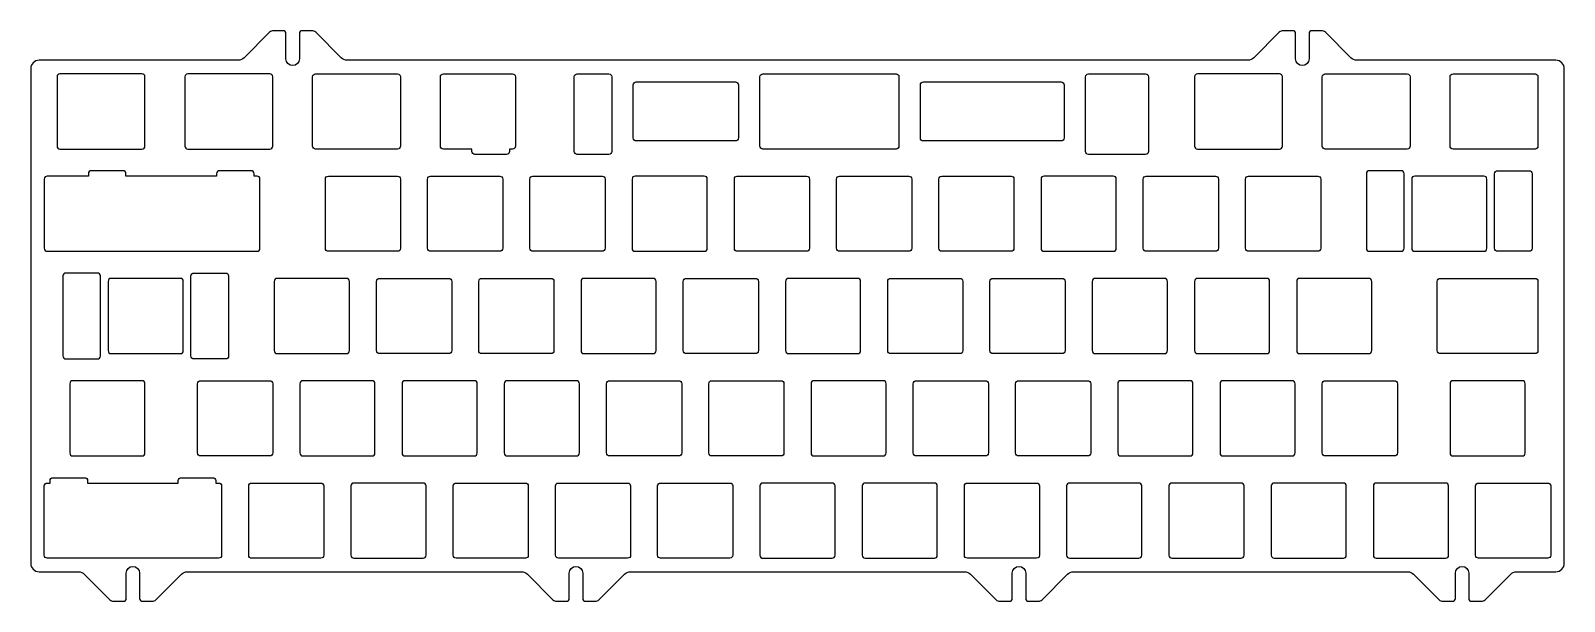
# Model space of a CAD drawing. Header units: millimetres. Extents: x -286 to 0, y -6 to 101.
import ezdxf

# ---------------------------------------------------------------- set-up
doc = ezdxf.new("R2010")
doc.units = ezdxf.units.MM
doc.layers.get('0').update_dxf_attribs({"linetype": 'CONTINUOUS'})

msp = doc.modelspace()

# ---------------------------------------------------------------- linework, layer by layer
for points in [[(-285.75, 1.6, 0.414214), (-284.15, 0), (-276.82, 0, -0.198912), (-275.76, -0.44), (-270.99, -5.21, 0.198912), (-270.29, -5.5), (-268.45, -5.5, 0.414214), (-267.95, -5), (-267.95, -0.25, -1), (-265.45, -0.25), (-265.45, -5, 0.414214), (-264.95, -5.5), (-263.11, -5.5, 0.198912), (-262.41, -5.21), (-257.64, -0.44, -0.198912), (-256.58, 0), (-194.27, 0, -0.198912), (-193.21, -0.44), (-188.44, -5.21, 0.198912), (-187.74, -5.5), (-185.9, -5.5, 0.414214), (-185.4, -5), (-185.4, -0.25, -1), (-182.9, -0.25), (-182.9, -5, 0.414214), (-182.4, -5.5), (-180.56, -5.5, 0.198912), (-179.86, -5.21), (-175.09, -0.44, -0.198912), (-174.03, 0), (-111.72, 0, -0.198912), (-110.66, -0.44), (-105.89, -5.21, 0.198912), (-105.19, -5.5), (-103.35, -5.5, 0.414214), (-102.85, -5), (-102.85, -0.25, -1), (-100.35, -0.25), (-100.35, -5, 0.414214), (-99.85, -5.5), (-98.01, -5.5, 0.198912), (-97.31, -5.21), (-92.54, -0.44, -0.198912), (-91.48, 0), (-29.17, 0, -0.198912), (-28.11, -0.44), (-23.34, -5.21, 0.198912), (-22.64, -5.5), (-20.8, -5.5, 0.414214), (-20.3, -5), (-20.3, -0.25, -1), (-17.8, -0.25), (-17.8, -5, 0.414214), (-17.3, -5.5), (-15.46, -5.5, 0.198912), (-14.76, -5.21), (-9.99, -0.44, -0.198912), (-8.93, 0), (-1.6, 0, 0.414214), (0, 1.6), (0, 93.65, 0.414214), (-1.6, 95.25), (-38.69, 95.25, -0.198912), (-39.75, 95.69), (-44.52, 100.46, 0.198912), (-45.23, 100.75), (-47.07, 100.75, 0.414214), (-47.57, 100.25), (-47.57, 95.5, -1), (-50.07, 95.5), (-50.07, 100.25, 0.414214), (-50.57, 100.75), (-52.4, 100.75, 0.198912), (-53.11, 100.46), (-57.88, 95.69, -0.198912), (-58.94, 95.25), (-226.81, 95.25, -0.198912), (-227.87, 95.69), (-232.64, 100.46, 0.198912), (-233.35, 100.75), (-235.18, 100.75, 0.414214), (-235.68, 100.25), (-235.68, 95.5, -1), (-238.18, 95.5), (-238.18, 100.25, 0.414214), (-238.68, 100.75), (-240.52, 100.75, 0.198912), (-241.23, 100.46), (-246, 95.69, -0.198912), (-247.06, 95.25), (-284.15, 95.25, 0.414214), (-285.75, 93.65)], [(-264.46, 92.17, 0.414214), (-265.01, 92.72), (-280.29, 92.72, 0.414214), (-280.84, 92.17), (-280.84, 79.27, 0.414214), (-280.29, 78.72), (-265.01, 78.72, 0.414214), (-264.46, 79.27)], [(-257.03, 79.27, 0.414214), (-256.48, 78.72), (-241.2, 78.72, 0.414214), (-240.65, 79.27), (-240.65, 92.17, 0.414214), (-241.2, 92.72), (-256.48, 92.72, 0.414214), (-257.03, 92.17)], [(-233.22, 79.27), (-233.22, 92.17, -0.414214), (-232.67, 92.72), (-217.39, 92.72, -0.414214), (-216.84, 92.17), (-216.84, 79.27, -0.414214), (-217.39, 78.72), (-232.67, 78.72, -0.414214)], [(-203.53, 78.72), (-208.86, 78.72, -0.414214), (-209.41, 79.27), (-209.41, 92.17, -0.414214), (-208.86, 92.72), (-195.96, 92.72, -0.414214), (-195.41, 92.17), (-195.41, 79.27, -0.414214), (-195.96, 78.72), (-196.53, 78.72), (-196.53, 78.27, -0.414214), (-197.07, 77.72), (-202.97, 77.72, -0.414214), (-203.53, 78.27)], [(-177.47, 92.17), (-177.47, 78.27, -0.414214), (-178.02, 77.72), (-183.92, 77.72, -0.414214), (-184.47, 78.27), (-184.47, 92.17, -0.414214), (-183.92, 92.72), (-178.02, 92.72, -0.414214)], [(-123.97, 92.17), (-123.97, 79.27, -0.414214), (-124.52, 78.72), (-149.32, 78.72, -0.414214), (-149.88, 79.27), (-149.88, 92.17, -0.414214), (-149.32, 92.72), (-124.52, 92.72, -0.414214)], [(-89.22, 78.27), (-89.22, 92.17, -0.414214), (-88.67, 92.72), (-78.02, 92.72, -0.414214), (-77.47, 92.17), (-77.47, 78.27, -0.414214), (-78.02, 77.72), (-88.67, 77.72, -0.414214)], [(-68.91, 79.27, 0.414214), (-68.36, 78.72), (-53.08, 78.72, 0.414214), (-52.53, 79.27), (-52.53, 92.17, 0.414214), (-53.08, 92.72), (-68.36, 92.72, 0.414214), (-68.91, 92.17)], [(-28.72, 92.17), (-28.72, 79.27, -0.414214), (-29.27, 78.72), (-44.55, 78.72, -0.414214), (-45.1, 79.27), (-45.1, 92.17, -0.414214), (-44.55, 92.72), (-29.27, 92.72, -0.414214)], [(-5.46, 78.72), (-20.74, 78.72, -0.414214), (-21.29, 79.27), (-21.29, 92.17, -0.414214), (-20.74, 92.72), (-5.46, 92.72, -0.414214), (-4.91, 92.17), (-4.91, 79.27, -0.414214)], [(-173.47, 80.77), (-173.47, 90.67, -0.414214), (-172.92, 91.22), (-154.43, 91.22, -0.414214), (-153.88, 90.67), (-153.88, 80.77, -0.414214), (-154.43, 80.22), (-172.92, 80.22, -0.414214)], [(-93.22, 89.73), (-93.22, 82.68, 0.002605), (-93.22, 82.68), (-93.22, 80.77, -0.414214), (-93.77, 80.22), (-119.42, 80.22, -0.414214), (-119.97, 80.77), (-119.97, 90.67, -0.414214), (-119.42, 91.22), (-93.77, 91.22, -0.414214), (-93.22, 90.67)], [(-274.44, 74.67, 0.414214), (-274.99, 74.12), (-274.99, 73.67), (-282.68, 73.67, 0.414214), (-283.23, 73.12), (-283.23, 60.23, 0.414214), (-282.68, 59.67), (-243.58, 59.67, 0.414214), (-243.03, 60.23), (-243.03, 73.12, 0.414214), (-243.58, 73.67), (-244.12, 73.67), (-244.12, 74.12, 0.414214), (-244.67, 74.67), (-250.57, 74.67, 0.414214), (-251.12, 74.12), (-251.12, 73.67), (-267.99, 73.67), (-267.99, 74.12, 0.414214), (-268.54, 74.67)], [(-29.87, 74.12, 0.414214), (-30.42, 74.67), (-36.32, 74.67, 0.414214), (-36.87, 74.12), (-36.87, 60.23, 0.414214), (-36.32, 59.67), (-30.42, 59.67, 0.414214), (-29.87, 60.23)], [(-12.99, 60.23), (-12.99, 74.12, -0.414214), (-12.44, 74.67), (-6.54, 74.67, -0.414214), (-5.99, 74.12), (-5.99, 60.23, -0.414214), (-6.54, 59.67), (-12.44, 59.67, -0.414214)], [(-217.39, 59.67), (-230.29, 59.67, -0.414214), (-230.84, 60.23), (-230.84, 73.12, -0.414214), (-230.29, 73.67), (-217.39, 73.67, -0.414214), (-216.84, 73.12), (-216.84, 60.23, -0.414214)], [(-197.79, 73.12), (-197.79, 60.23, -0.414214), (-198.34, 59.67), (-211.24, 59.67, -0.414214), (-211.79, 60.23), (-211.79, 73.12, -0.414214), (-211.24, 73.67), (-198.34, 73.67, -0.414214)], [(-178.74, 73.12), (-178.74, 60.23, -0.414214), (-179.29, 59.67), (-192.19, 59.67, -0.414214), (-192.74, 60.23), (-192.74, 73.12, -0.414214), (-192.19, 73.67), (-179.29, 73.67, -0.414214)], [(-173.14, 73.67, 0.414214), (-173.69, 73.12), (-173.69, 60.23, 0.414214), (-173.14, 59.67), (-160.24, 59.67, 0.414214), (-159.69, 60.23), (-159.69, 73.12, 0.414214), (-160.24, 73.67)], [(-140.64, 73.12), (-140.64, 60.23, -0.414214), (-141.19, 59.67), (-154.09, 59.67, -0.414214), (-154.64, 60.23), (-154.64, 73.12, -0.414214), (-154.09, 73.67), (-141.19, 73.67, -0.414214)], [(-135.04, 73.67), (-122.14, 73.67, -0.414214), (-121.59, 73.12), (-121.59, 60.23, -0.414214), (-122.14, 59.67), (-135.04, 59.67, -0.414214), (-135.59, 60.23), (-135.59, 73.12, -0.414214)], [(-102.54, 73.12), (-102.54, 60.23, -0.414214), (-103.09, 59.67), (-115.99, 59.67, -0.414214), (-116.54, 60.23), (-116.54, 73.12, -0.414214), (-115.99, 73.67), (-103.09, 73.67, -0.414214)], [(-83.49, 73.12, 0.414214), (-84.04, 73.67), (-96.94, 73.67, 0.414214), (-97.49, 73.12), (-97.49, 60.23, 0.414214), (-96.94, 59.67), (-84.04, 59.67, 0.414214), (-83.49, 60.23)], [(-77.89, 73.67), (-64.99, 73.67, -0.414214), (-64.44, 73.12), (-64.44, 60.23, -0.414214), (-64.99, 59.67), (-77.89, 59.67, -0.414214), (-78.44, 60.23), (-78.44, 73.12, -0.414214)], [(-59.39, 60.23), (-59.39, 73.12, -0.414214), (-58.84, 73.67), (-45.94, 73.67, -0.414214), (-45.39, 73.12), (-45.39, 60.23, -0.414214), (-45.94, 59.67), (-58.84, 59.67, -0.414214)], [(-14.43, 73.12, 0.414214), (-14.98, 73.67), (-27.88, 73.67, 0.414214), (-28.43, 73.12), (-28.43, 60.23, 0.414214), (-27.88, 59.67), (-14.98, 59.67, 0.414214), (-14.43, 60.23)], [(-272.76, 55.08, 0.414214), (-273.31, 55.62), (-279.21, 55.62, 0.414214), (-279.76, 55.08), (-279.76, 40.18, 0.414214), (-279.21, 39.63), (-273.31, 39.63, 0.414214), (-272.76, 40.18)], [(-257.32, 54.08, 0.414214), (-257.87, 54.62), (-270.77, 54.62, 0.414214), (-271.32, 54.08), (-271.32, 41.17, 0.414214), (-270.77, 40.62), (-257.87, 40.62, 0.414214), (-257.32, 41.17)], [(-255.88, 40.18), (-255.88, 55.08, -0.414214), (-255.33, 55.62), (-249.43, 55.62, -0.414214), (-248.88, 55.08), (-248.88, 40.18, -0.414214), (-249.43, 39.63), (-255.33, 39.63, -0.414214)], [(-226.91, 40.62, 0.414214), (-226.36, 41.17), (-226.36, 54.08, 0.414214), (-226.91, 54.62), (-239.81, 54.62, 0.414214), (-240.36, 54.08), (-240.36, 41.17, 0.414214), (-239.81, 40.62)], [(-207.31, 54.08), (-207.31, 41.17, -0.414214), (-207.86, 40.62), (-220.76, 40.62, -0.414214), (-221.31, 41.17), (-221.31, 54.08, -0.414214), (-220.76, 54.62), (-207.86, 54.62, -0.414214)], [(-188.26, 54.08), (-188.26, 41.17, -0.414214), (-188.81, 40.62), (-201.71, 40.62, -0.414214), (-202.26, 41.17), (-202.26, 54.08, -0.414214), (-201.71, 54.62), (-188.81, 54.62, -0.414214)], [(-169.21, 54.08, 0.414214), (-169.76, 54.62), (-182.66, 54.62, 0.414214), (-183.21, 54.08), (-183.21, 41.17, 0.414214), (-182.66, 40.62), (-169.76, 40.62, 0.414214), (-169.21, 41.17)], [(-150.71, 40.62), (-163.61, 40.62, -0.414214), (-164.16, 41.17), (-164.16, 54.08, -0.414214), (-163.61, 54.62), (-150.71, 54.62, -0.414214), (-150.16, 54.08), (-150.16, 41.17, -0.414214)], [(-131.66, 40.62, 0.414214), (-131.11, 41.17), (-131.11, 54.08, 0.414214), (-131.66, 54.62), (-144.56, 54.62, 0.414214), (-145.11, 54.08), (-145.11, 41.17, 0.414214), (-144.56, 40.62)], [(-126.06, 41.17), (-126.06, 54.08, -0.414214), (-125.51, 54.62), (-112.61, 54.62, -0.414214), (-112.06, 54.08), (-112.06, 41.17, -0.414214), (-112.61, 40.62), (-125.51, 40.62, -0.414214)], [(-93.01, 54.08), (-93.01, 41.17, -0.414214), (-93.56, 40.62), (-106.46, 40.62, -0.414214), (-107.01, 41.17), (-107.01, 54.08, -0.414214), (-106.46, 54.62), (-93.56, 54.62, -0.414214)], [(-74.51, 40.62, 0.414214), (-73.96, 41.17), (-73.96, 54.08, 0.414214), (-74.51, 54.62), (-87.41, 54.62, 0.414214), (-87.96, 54.08), (-87.96, 41.17, 0.414214), (-87.41, 40.62)], [(-55.46, 40.62, 0.414214), (-54.91, 41.17), (-54.91, 54.08, 0.414214), (-55.46, 54.62), (-68.36, 54.62, 0.414214), (-68.91, 54.08), (-68.91, 41.17, 0.414214), (-68.36, 40.62)], [(-35.86, 54.08, 0.414214), (-36.41, 54.62), (-49.31, 54.62, 0.414214), (-49.86, 54.08), (-49.86, 41.17, 0.414214), (-49.31, 40.62), (-36.41, 40.62, 0.414214), (-35.86, 41.17)], [(-4.91, 54.08), (-4.91, 41.17, -0.414214), (-5.46, 40.62), (-23.12, 40.62, -0.414214), (-23.67, 41.17), (-23.67, 54.08, -0.414214), (-23.12, 54.62), (-5.46, 54.62, -0.414214)], [(-265.01, 21.57, 0.414214), (-264.46, 22.12), (-264.46, 35.02, 0.414214), (-265.01, 35.58), (-277.91, 35.58, 0.414214), (-278.46, 35.02), (-278.46, 22.12, 0.414214), (-277.91, 21.57)], [(-240.65, 35.02), (-240.65, 22.12, -0.414214), (-241.2, 21.57), (-254.1, 21.57, -0.414214), (-254.65, 22.12), (-254.65, 35.02, -0.414214), (-254.1, 35.58), (-241.2, 35.58, -0.414214)], [(-222.15, 21.57, 0.414214), (-221.6, 22.12), (-221.6, 35.02, 0.414214), (-222.15, 35.58), (-235.05, 35.58, 0.414214), (-235.6, 35.02), (-235.6, 22.12, 0.414214), (-235.05, 21.57)], [(-202.55, 35.02, 0.414214), (-203.1, 35.58), (-216, 35.58, 0.414214), (-216.55, 35.02), (-216.55, 22.12, 0.414214), (-216, 21.57), (-203.1, 21.57, 0.414214), (-202.55, 22.12)], [(-183.5, 35.02, 0.414214), (-184.05, 35.58), (-196.95, 35.58, 0.414214), (-197.5, 35.02), (-197.5, 22.12, 0.414214), (-196.95, 21.57), (-184.05, 21.57, 0.414214), (-183.5, 22.12)], [(-164.45, 35.02), (-164.45, 22.12, -0.414214), (-165, 21.57), (-177.9, 21.57, -0.414214), (-178.45, 22.12), (-178.45, 35.02, -0.414214), (-177.9, 35.58), (-165, 35.58, -0.414214)], [(-145.95, 21.57), (-158.85, 21.57, -0.414214), (-159.4, 22.12), (-159.4, 35.02, -0.414214), (-158.85, 35.58), (-145.95, 35.58, -0.414214), (-145.4, 35.02), (-145.4, 22.12, -0.414214)], [(-126.35, 35.02, 0.414214), (-126.9, 35.58), (-139.8, 35.58, 0.414214), (-140.35, 35.02), (-140.35, 22.12, 0.414214), (-139.8, 21.57), (-126.9, 21.57, 0.414214), (-126.35, 22.12)], [(-107.85, 21.57), (-120.75, 21.57, -0.414214), (-121.3, 22.12), (-121.3, 35.02, -0.414214), (-120.75, 35.58), (-107.85, 35.58, -0.414214), (-107.3, 35.02), (-107.3, 22.12, -0.414214)], [(-88.25, 35.02), (-88.25, 22.12, -0.414214), (-88.8, 21.57), (-101.7, 21.57, -0.414214), (-102.25, 22.12), (-102.25, 35.02, -0.414214), (-101.7, 35.58), (-88.8, 35.58, -0.414214)], [(-83.2, 22.12, 0.414214), (-82.65, 21.57), (-69.75, 21.57, 0.414214), (-69.2, 22.12), (-69.2, 35.02, 0.414214), (-69.75, 35.58), (-82.65, 35.58, 0.414214), (-83.2, 35.02)], [(-50.15, 35.02, 0.414214), (-50.7, 35.58), (-63.6, 35.58, 0.414214), (-64.15, 35.02), (-64.15, 22.12, 0.414214), (-63.6, 21.57), (-50.7, 21.57, 0.414214), (-50.15, 22.12)], [(-44.55, 35.58), (-31.65, 35.58, -0.414214), (-31.1, 35.02), (-31.1, 22.12, -0.414214), (-31.65, 21.57), (-44.55, 21.57, -0.414214), (-45.1, 22.12), (-45.1, 35.02, -0.414214)], [(-21.29, 22.12, 0.414214), (-20.74, 21.57), (-7.84, 21.57, 0.414214), (-7.29, 22.12), (-7.29, 35.02, 0.414214), (-7.84, 35.58), (-20.74, 35.58, 0.414214), (-21.29, 35.02)], [(-251.26, 16.52), (-250.73, 16.52, -0.414214), (-250.18, 15.98), (-250.18, 3.08, -0.414214), (-250.73, 2.52), (-282.68, 2.52, -0.414214), (-283.23, 3.08), (-283.23, 15.98, -0.414214), (-282.68, 16.52), (-282.14, 16.52), (-282.14, 16.97, -0.414214), (-281.59, 17.52), (-275.69, 17.52, -0.414214), (-275.14, 16.97), (-275.14, 16.52), (-258.26, 16.52), (-258.26, 16.97, -0.414214), (-257.71, 17.52), (-251.81, 17.52, -0.414214), (-251.26, 16.97)], [(-244.57, 16.52), (-231.68, 16.52, -0.414214), (-231.13, 15.98), (-231.13, 3.08, -0.414214), (-231.68, 2.52), (-244.57, 2.52, -0.414214), (-245.13, 3.08), (-245.13, 15.98, -0.414214)], [(-212.63, 2.52, 0.414214), (-212.08, 3.08), (-212.08, 15.98, 0.414214), (-212.63, 16.52), (-225.53, 16.52, 0.414214), (-226.08, 15.98), (-226.08, 3.08, 0.414214), (-225.53, 2.52)], [(-193.03, 15.98), (-193.03, 3.08, -0.414214), (-193.58, 2.52), (-206.48, 2.52, -0.414214), (-207.03, 3.08), (-207.03, 15.98, -0.414214), (-206.48, 16.52), (-193.58, 16.52, -0.414214)], [(-187.43, 16.52), (-174.53, 16.52, -0.414214), (-173.98, 15.98), (-173.98, 3.08, -0.414214), (-174.53, 2.52), (-187.43, 2.52, -0.414214), (-187.97, 3.08), (-187.97, 15.98, -0.414214)], [(-155.47, 2.52), (-168.38, 2.52, -0.414214), (-168.93, 3.08), (-168.93, 15.98, -0.414214), (-168.38, 16.52), (-155.47, 16.52, -0.414214), (-154.93, 15.98), (-154.93, 3.08, -0.414214)], [(-135.88, 15.98, 0.414214), (-136.43, 16.52), (-149.32, 16.52, 0.414214), (-149.88, 15.98), (-149.88, 3.08, 0.414214), (-149.32, 2.52), (-136.43, 2.52, 0.414214), (-135.88, 3.08)], [(-116.83, 15.98, 0.414214), (-117.38, 16.52), (-130.28, 16.52, 0.414214), (-130.83, 15.98), (-130.83, 3.08, 0.414214), (-130.28, 2.52), (-117.38, 2.52, 0.414214), (-116.83, 3.08)], [(-97.78, 15.98), (-97.78, 3.08, -0.414214), (-98.33, 2.52), (-111.23, 2.52, -0.414214), (-111.78, 3.08), (-111.78, 15.98, -0.414214), (-111.23, 16.52), (-98.33, 16.52, -0.414214)], [(-79.28, 2.52, 0.414214), (-78.73, 3.08), (-78.73, 15.98, 0.414214), (-79.28, 16.52), (-92.18, 16.52, 0.414214), (-92.73, 15.98), (-92.73, 3.08, 0.414214), (-92.18, 2.52)], [(-73.67, 3.08, 0.414214), (-73.12, 2.52), (-60.23, 2.52, 0.414214), (-59.68, 3.08), (-59.68, 15.98, 0.414214), (-60.23, 16.52), (-73.12, 16.52, 0.414214), (-73.67, 15.98)], [(-54.62, 3.08, 0.414214), (-54.08, 2.52), (-41.17, 2.52, 0.414214), (-40.62, 3.08), (-40.62, 15.98, 0.414214), (-41.17, 16.52), (-54.08, 16.52, 0.414214), (-54.62, 15.98)], [(-21.57, 15.98, 0.414214), (-22.12, 16.52), (-35.03, 16.52, 0.414214), (-35.58, 15.98), (-35.58, 3.08, 0.414214), (-35.03, 2.52), (-22.12, 2.52, 0.414214), (-21.57, 3.08)], [(-3.08, 2.52), (-15.98, 2.52, -0.414214), (-16.53, 3.08), (-16.53, 15.98, -0.414214), (-15.98, 16.52), (-3.08, 16.52, -0.414214), (-2.53, 15.98), (-2.53, 3.08, -0.414214)]]:
    msp.add_lwpolyline(points, format="xyb", close=True)

doc.saveas('drawing.dxf')
